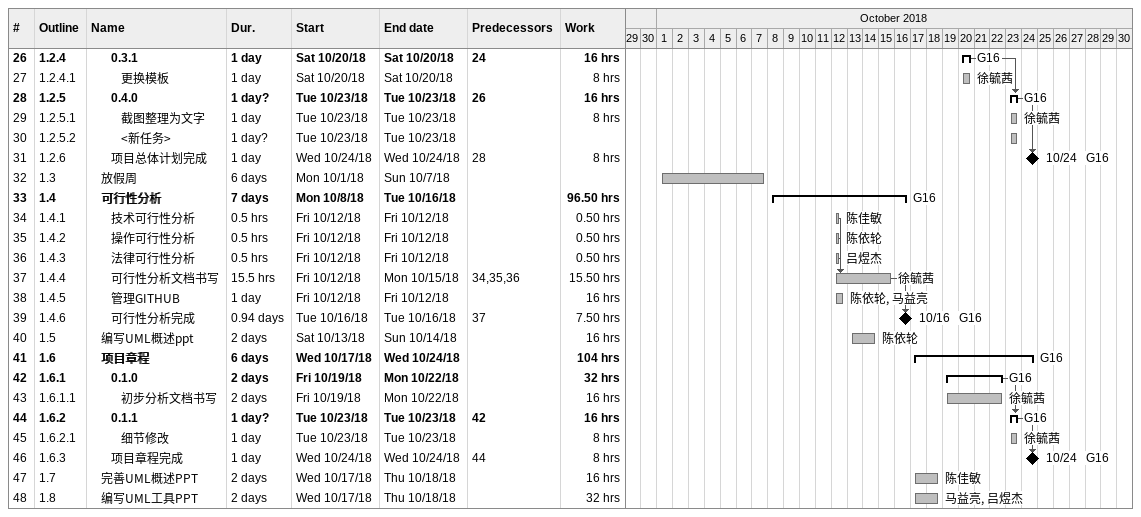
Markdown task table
| ID | WBS | Task | Duration | Start | Finish | Predecessors | Resources | Work (h) |
|---|---|---|---|---|---|---|---|---|
| 26 | 1.2.4 | **0.3.1** | 1d | 2018-10-20 | 2018-10-20 | 24 | G16 | 16 |
| 27 | 1.2.4.1 | 更换模板 | 1d | 2018-10-20 | 2018-10-20 |  | 徐毓茜 | 8 |
| 28 | 1.2.5 | **0.4.0** | 1d? | 2018-10-23 | 2018-10-23 | 26 | G16 | 16 |
| 29 | 1.2.5.1 | 截图整理为文字 | 1d | 2018-10-23 | 2018-10-23 |  | 徐毓茜 | 8 |
| 30 | 1.2.5.2 | <新任务> | 1d? | 2018-10-23 | 2018-10-23 |  |  |  |
| 31 | 1.2.6 | 项目总体计划完成 | 1d | 2018-10-24 | 2018-10-24 | 28 | G16 | 8 |
| 32 | 1.3 | 放假周 | 6d | 2018-10-01 | 2018-10-07 |  |  |  |
| 33 | 1.4 | **可行性分析** | 7d | 2018-10-08 | 2018-10-16 |  | G16 | 96.50 |
| 34 | 1.4.1 | 技术可行性分析 | 0.5h | 2018-10-12 | 2018-10-12 |  | 陈佳敏 | 0.50 |
| 35 | 1.4.2 | 操作可行性分析 | 0.5h | 2018-10-12 | 2018-10-12 |  | 陈依轮 | 0.50 |
| 36 | 1.4.3 | 法律可行性分析 | 0.5h | 2018-10-12 | 2018-10-12 |  | 吕煜杰 | 0.50 |
| 37 | 1.4.4 | 可行性分析文档书写 | 15.5h | 2018-10-12 | 2018-10-15 | 34, 35, 36 | 徐毓茜 | 15.50 |
| 38 | 1.4.5 | 管理GITHUB | 1d | 2018-10-12 | 2018-10-12 |  | 陈依轮, 马益亮 | 16 |
| 39 | 1.4.6 | 可行性分析完成 | 0.94d | 2018-10-16 | 2018-10-16 | 37 | G16 | 7.50 |
| 40 | 1.5 | 编写UML概述ppt | 2d | 2018-10-13 | 2018-10-14 |  | 陈依轮 | 16 |
| 41 | 1.6 | **项目章程** | 6d | 2018-10-17 | 2018-10-24 |  | G16 | 104 |
| 42 | 1.6.1 | **0.1.0** | 2d | 2018-10-19 | 2018-10-22 |  | G16 | 32 |
| 43 | 1.6.1.1 | 初步分析文档书写 | 2d | 2018-10-19 | 2018-10-22 |  | 徐毓茜 | 16 |
| 44 | 1.6.2 | **0.1.1** | 1d? | 2018-10-23 | 2018-10-23 | 42 | G16 | 16 |
| 45 | 1.6.2.1 | 细节修改 | 1d | 2018-10-23 | 2018-10-23 |  | 徐毓茜 | 8 |
| 46 | 1.6.3 | 项目章程完成 | 1d | 2018-10-24 | 2018-10-24 | 44 | G16 | 8 |
| 47 | 1.7 | 完善UML概述PPT | 2d | 2018-10-17 | 2018-10-18 |  | 陈佳敏 | 16 |
| 48 | 1.8 | 编写UML工具PPT | 2d | 2018-10-17 | 2018-10-18 |  | 马益亮, 吕煜杰 | 32 |
